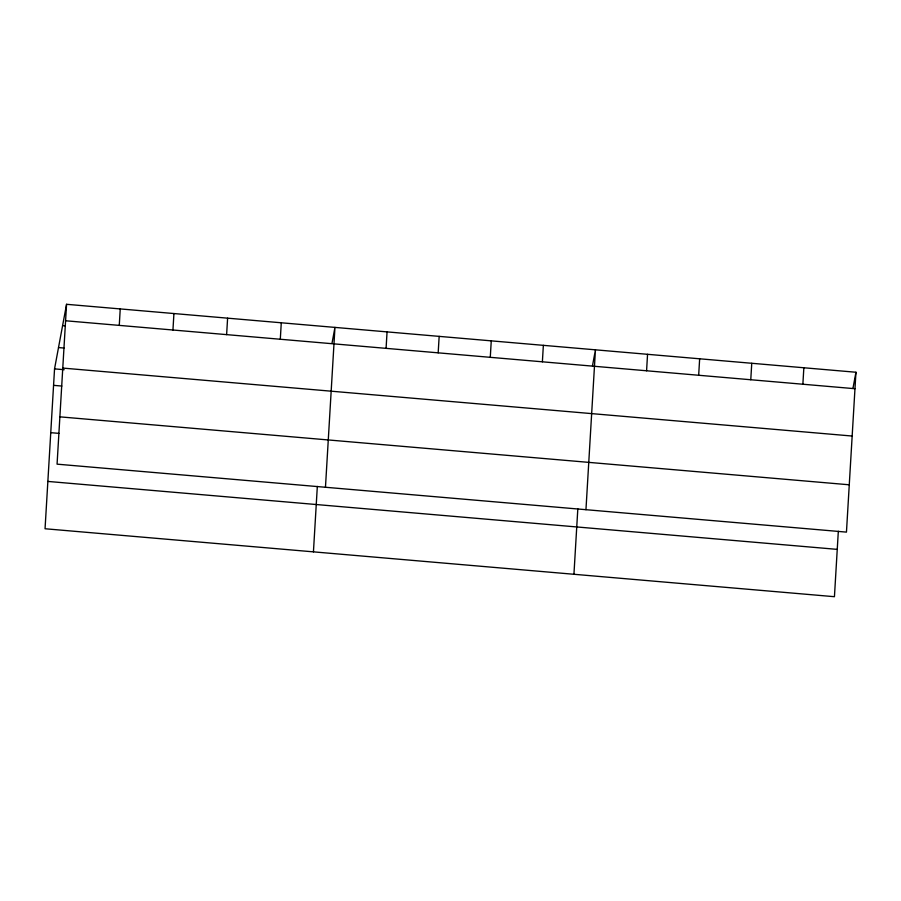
<?xml version="1.0" encoding="UTF-8"?>
<svg xmlns="http://www.w3.org/2000/svg" width="901" height="901" viewBox="0 0 901 901"><rect width="100%" height="100%" fill="white"/><g stroke="black" fill="none" stroke-linecap="round" stroke-linejoin="round"><path stroke-width="1.35" d="M66.561 304.301L57.067 464.161L846.456 532.119L855.95 372.248L66.561 304.301L54.544 368.881L45.05 528.752L834.439 596.699L838.324 531.263M119.27 325.385L120.238 308.919M172.947 330.003L173.927 313.548M226.624 334.62L227.604 318.166M280.301 339.249L281.281 322.783M313.435 551.851L317.332 486.416M325.464 487.272L334.958 327.401L331.985 343.394M386.079 348.349L387.058 331.895M438.179 352.832L439.159 336.377M490.279 357.314L491.259 340.86M542.379 361.808L543.359 345.342M573.937 574.275L577.823 508.84M585.954 509.696L595.448 349.825L592.475 365.817M646.58 370.773L647.549 354.318M698.669 375.255L699.649 358.801M750.77 379.749L751.749 363.283M802.87 384.231L803.85 367.766M852.977 388.241L855.95 372.248M65.593 320.767L854.97 388.714M62.597 325.61L65.356 325.847M58.509 347.572L64.016 348.045M62.777 368.081L852.166 436.039M54.544 368.881L64.185 369.714M53.564 385.346L61.831 386.056M59.883 416.848L849.26 484.794M50.76 432.671L59.015 433.381M47.866 481.427L837.243 549.373"/></g></svg>
